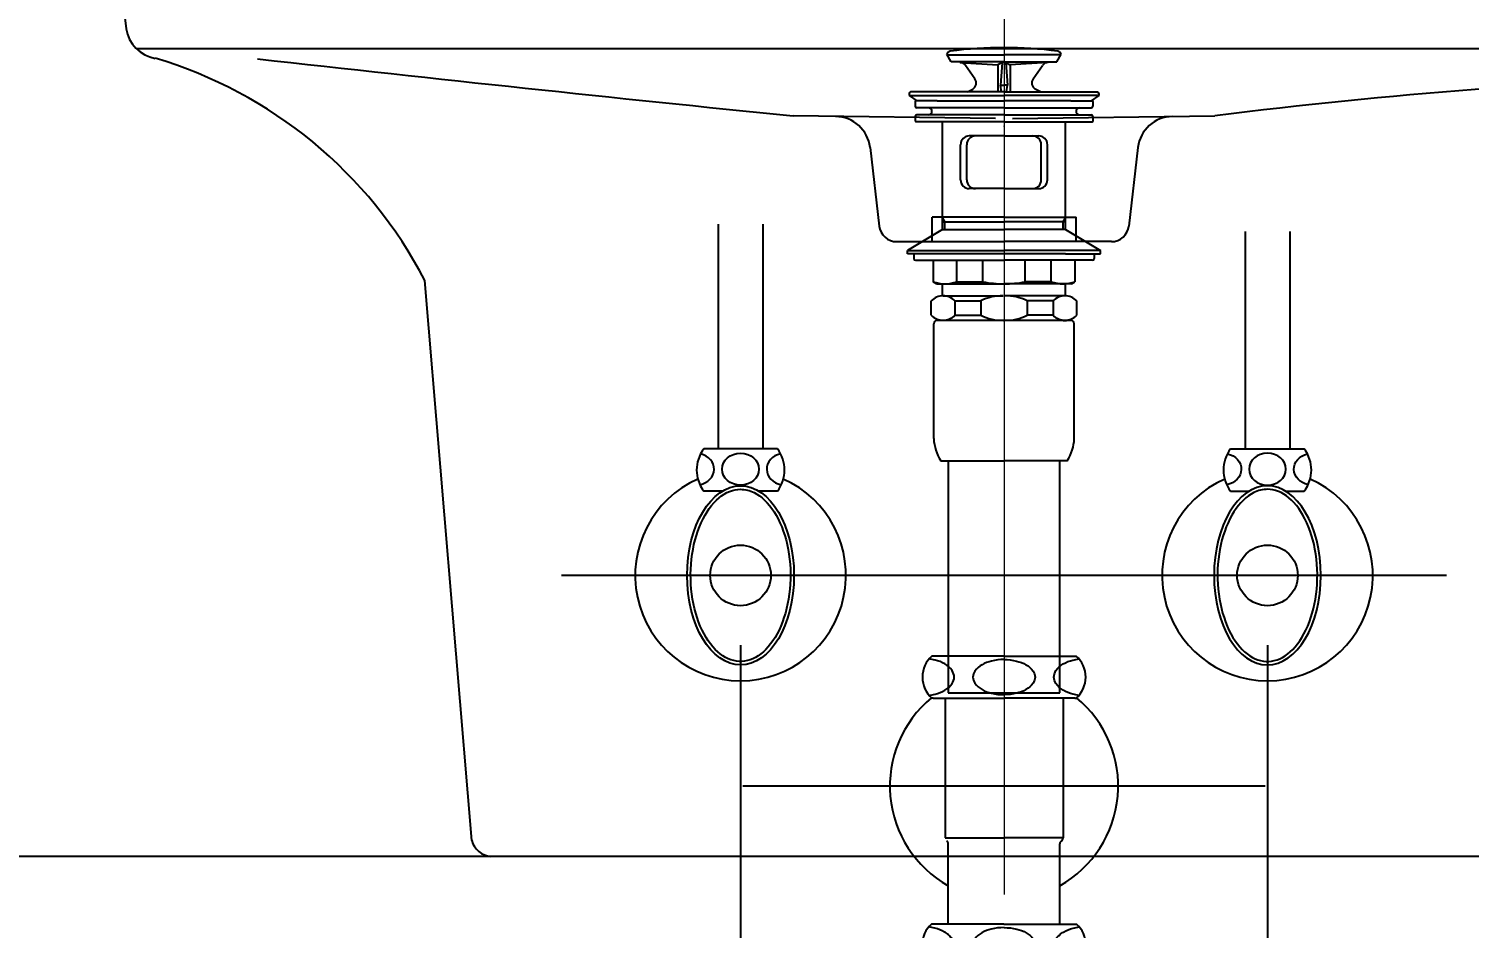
# Model space of a CAD drawing. Header units: millimetres. Extents: x 14558 to 16983, y -260 to 3171.
# Drawn here: x 15152.7 to 15562.7, y 1067.6 to 1323.6 of the extents above; entities that cross this region are included whole.
import ezdxf
from ezdxf.lldxf.tags import DXFTag

# ---------------------------------------------------------------- set-up
doc = ezdxf.new("R2010")
doc.units = ezdxf.units.MM
doc.header["$LTSCALE"] = 0.2
for name, color, linetype in [('1', 2, 'CENTER'), ('2', 2, 'HIDDEN'), ('3', 3, 'Continuous'), ('4', 4, 'Continuous'), ('6', 6, 'Continuous'), ('7', 7, 'Continuous'), ('CENTER', 2, 'CENTER')]:
    doc.layers.add(name, color=color, linetype=linetype)
doc.styles.add('h', font='', dxfattribs={"height": 28})
doc.styles.get("Standard").update_dxf_attribs({"font": 'ISOCP.SHX', "bigfont": 'WHGTXT.SHX'})
doc.styles.get('h').set_extended_font_data('Haansoft Batang')
tags = doc.linetypes.add('CENTER', pattern=[50.8, 31.75, -6.35, 6.35, -6.35]).pattern_tags.tags
tags[10:11] = [DXFTag(74, 4), DXFTag(75, 0), DXFTag(340, '0'), DXFTag(46, 1.0), DXFTag(50, 0.0), DXFTag(44, 0.0), DXFTag(45, 0.0)]
tags[8:9] = [DXFTag(74, 4), DXFTag(75, 0), DXFTag(340, '0'), DXFTag(46, 1.0), DXFTag(50, 0.0), DXFTag(44, 0.0), DXFTag(45, 0.0)]
tags[6:7] = [DXFTag(74, 4), DXFTag(75, 0), DXFTag(340, '0'), DXFTag(46, 1.0), DXFTag(50, 0.0), DXFTag(44, 0.0), DXFTag(45, 0.0)]
tags[4:5] = [DXFTag(74, 4), DXFTag(75, 0), DXFTag(340, '0'), DXFTag(46, 1.0), DXFTag(50, 0.0), DXFTag(44, 0.0), DXFTag(45, 0.0)]
tags = doc.linetypes.add('HIDDEN', pattern=[9.525, 6.35, -3.175]).pattern_tags.tags
tags[6:7] = [DXFTag(74, 4), DXFTag(75, 0), DXFTag(340, '0'), DXFTag(46, 1.0), DXFTag(50, 0.0), DXFTag(44, 0.0), DXFTag(45, 0.0)]
tags[4:5] = [DXFTag(74, 4), DXFTag(75, 0), DXFTag(340, '0'), DXFTag(46, 1.0), DXFTag(50, 0.0), DXFTag(44, 0.0), DXFTag(45, 0.0)]
doc.dimstyles.new('AM_ISO', dxfattribs={"dimtxt": 28, "dimasz": 24, "dimexe": 10, "dimexo": 0, "dimgap": 10, "dimtad": 1, "dimdec": 0, "dimdsep": 46, "dimtxsty": 'h', "dimcen": -5, "dimclrd": 256, "dimclre": 256, "dimclrt": 256, "dimadec": 0, "dimazin": 2, "dimtp": 0.1, "dimtm": 0.1, "dimtfac": 0.71, "dimtdec": 0, "dimtmove": 0, "dimatfit": 3, "dimfxl": 0, "dimlwd": -1, "dimlwe": -1, "dimarcsym": 0})

# ---------------------------------------------------------------- blocks, each defined once
blk = doc.blocks.new('A$C0AD15609')
at = {"layer": '1', "color": 0}
blk.add_line((148.65, 110.05), (0, 110.05), dxfattribs=at)
at = {"layer": '4', "color": 0}
for p, q in [((58.08, 147.09), (53.78, 147.09)), ((74.33, 147.09), (58.08, 147.09)), ((74.33, 147.09), (90.58, 147.09)), ((90.58, 147.09), (94.87, 147.09)), ((54.18, 135.09), (53.78, 135.09)), ((54.18, 135.09), (74.33, 135.09)), ((57.53, 135.09), (57.53, 95.31)), ((94.48, 135.09), (74.33, 135.09)), ((91.13, 135.09), (91.13, 95.31)), ((94.48, 135.09), (94.87, 135.09)), ((57.53, 95.31), (74.33, 95.31)), ((91.13, 95.31), (74.33, 95.31)), ((58.45, 70.79), (58.45, 93.67)), ((90.2, 70.79), (90.2, 93.67)), ((58.45, 70.79), (53.71, 70.79)), ((74.25, 70.79), (58.45, 70.79)), ((74.25, 70.79), (74.33, 70.79)), ((74.4, 70.79), (74.33, 70.79)), ((74.4, 70.79), (90.2, 70.79)), ((90.2, 70.79), (94.94, 70.79)), ((53.71, 58.79), (58.45, 58.79)), ((58.45, 58.79), (74.25, 58.79)), ((58.45, 58.79), (58.45, 17.71)), ((90.2, 58.79), (74.4, 58.79)), ((90.2, 58.79), (90.2, 17.71)), ((90.2, 58.79), (94.94, 58.79))]:
    blk.add_line(p, q, dxfattribs=at)
for points in [[(60.13, 141.09, 0.155217), (59.54, 142.95, 0.106747), (57.48, 144.84, 0.073043), (54.71, 145.96, 0.028511), (52.98, 146.27, 0.059523)], [(74.33, 146.09, 0.057537), (70.77, 145.68, 0.071219), (68.07, 144.63, 0.106373), (66.04, 142.83, 0.159483)], [(74.33, 146.09, -0.057537), (77.88, 145.68, -0.071219), (80.58, 144.63, -0.106373), (82.61, 142.83, -0.159483)], [(88.52, 141.09, -0.155217), (89.11, 142.95, -0.106747), (91.17, 144.84, -0.073043), (93.94, 145.96, -0.028511), (95.67, 146.27, -0.059523)], [(52.98, 135.91, 0.028511), (54.71, 136.23, 0.073043), (57.48, 137.34, 0.106747), (59.54, 139.24, 0.155217), (60.13, 141.09, 0.155217)], [(66.04, 142.83, 0.32729), (66.04, 139.35, 0.106373), (68.07, 137.56, 0.071219), (70.77, 136.5, 0.057537), (74.33, 136.09, 0.057537)], [(82.61, 142.83, -0.32729), (82.61, 139.35, -0.106373), (80.58, 137.56, -0.071219), (77.88, 136.5, -0.057537), (74.33, 136.09, -0.057537)], [(95.67, 135.91, -0.028511), (93.94, 136.23, -0.073043), (91.17, 137.34, -0.106747), (89.11, 139.24, -0.155217), (88.52, 141.09, -0.155217)], [(58.45, 67.78, 0.049056), (57.4, 68.54, 0.073043), (54.63, 69.66, 0.028511), (52.9, 69.97)], [(74.33, 69.79, 0.05879), (70.69, 69.38, 0.071219), (67.99, 68.33, 0.106373), (65.97, 66.53, 0.159483)], [(74.33, 69.79, -0.05879), (77.96, 69.38, -0.071219), (80.66, 68.33, -0.106373), (82.68, 66.53, -0.159483)], [(90.2, 67.78, -0.049056), (91.25, 68.54, -0.073043), (94.02, 69.66, -0.028511), (95.75, 69.97)], [(60.05, 64.79, 0.155217), (59.46, 66.65, 0.054411), (58.51, 67.72, 0.054411)], [(65.97, 66.53, 0.32729), (65.97, 63.05, 0.106373), (67.99, 61.26, 0.071219), (70.69, 60.2, 0.057537), (74.25, 59.79, 0.057537)], [(82.68, 66.53, -0.32729), (82.68, 63.05, -0.106373), (80.66, 61.26, -0.071219), (77.96, 60.2, -0.057537), (74.4, 59.79, -0.057537)], [(88.6, 64.79, -0.155217), (89.19, 66.65, -0.05495), (90.15, 67.73, -0.05495)], [(52.9, 59.61, 0.028511), (54.63, 59.93, 0.073043), (57.4, 61.04, 0.049056), (58.45, 61.81, 0.049056)], [(58.51, 61.86, 0.054321), (59.46, 62.94, 0.155217), (60.05, 64.79)], [(90.14, 61.86, -0.054539), (89.19, 62.94, -0.155217), (88.6, 64.79)], [(95.75, 59.61, -0.028511), (94.02, 59.93, -0.073043), (91.25, 61.04, -0.049056), (90.2, 61.81, -0.049056)]]:
    blk.add_lwpolyline(points, format="xyb", dxfattribs=at)
for centre, radius, start, end in [((59.08, 141.09), 8, 131.4096, 228.5904), ((89.58, 141.09), 8, 311.4096, 48.5904), ((74.33, 110.09), 32.5, 129.4471, 240.7605), ((74.33, 110.09), 32.5, 299.2395, 50.5529), ((57.53, 93.67), 0.925, 0, 58.7026), ((91.13, 93.67), 0.925, 121.2974, 180), ((90.13, 95.31), 1, 301.2974, 0), ((59, 64.79), 8, 131.4096, 228.5904), ((89.65, 64.79), 8, 311.4096, 48.5904), ((74.33, 15.72), 16, 172.8334, 7.1666), ((74.33, 15.72), 16, 172.8334, 180)]:
    blk.add_arc(centre, radius, start, end, dxfattribs=at)
blk = doc.blocks.new('A$C6F841AA5')
at = {"layer": '6', "color": 0}
for p, q in [((44.65, 130), (44.65, 66)), ((57.35, 130), (57.35, 66)), ((194.65, 127.88), (194.65, 66)), ((207.35, 127.9), (207.35, 66)), ((57.35, 66), (40.5, 66)), ((61.5, 66), (57.35, 66)), ((190.5, 66), (194.65, 66)), ((194.65, 66), (211.5, 66)), ((45.86, 54), (40.5, 54)), ((61.5, 54), (56.14, 54)), ((190.5, 54), (195.86, 54)), ((206.14, 54), (211.5, 54))]:
    blk.add_line(p, q, dxfattribs=at)
for centre in [(51, 30), (201, 30)]:
    blk.add_circle(centre, 8.62, dxfattribs=at)
for centre, radius, start, end in [((48.5, 60), 10, 143.1301, 216.8699), ((53.5, 60), 10, 323.1301, 36.8699), ((198.5, 60), 10, 143.1301, 216.8699), ((203.5, 60), 10, 323.1301, 36.8699), ((51, 30), 30, 113.9173, 66.0827), ((201, 30), 30, 113.9173, 66.0827)]:
    blk.add_arc(centre, radius, start, end, dxfattribs=at)
for centre, major_axis, start_param, end_param in [((38.23, 60.23), (-5.23, 0), 1.800504, 4.443058), ((63.68, 60.23), (5.23, 0), 1.824119, 4.49897)]:
    blk.add_ellipse(centre, major_axis=major_axis, ratio=0.866391, start_param=start_param, end_param=end_param, dxfattribs=at)
for centre, major_axis, ratio in [((51, 60.23), (5.23, 0), 0.866391), ((51, 30), (0, 25.5), 0.596529)]:
    blk.add_ellipse(centre, major_axis=major_axis, ratio=ratio, dxfattribs=at)
at = {"layer": '6', "color": 0, "extrusion": (0, 0, -1)}
for centre, major_axis, start_param, end_param in [((188.32, 60.23), (-5.23, 0), 1.824119, 4.49897), ((213.77, 60.23), (5.23, 0), 1.800504, 4.443058)]:
    blk.add_ellipse(centre, major_axis=major_axis, ratio=0.866391, start_param=start_param, end_param=end_param, dxfattribs=at)
for centre, major_axis, ratio in [((201, 60.23), (-5.23, 0), 0.866391), ((201, 30), (0, 25.5), 0.596529)]:
    blk.add_ellipse(centre, major_axis=major_axis, ratio=ratio, dxfattribs=at)
at = {"layer": '6', "color": 0}
for points in [[(51, 54.5), (48.92, 54.5), (46.82, 53.69), (42.92, 50.45), (41.15, 48.01), (38.43, 41.98), (37.47, 38.4), (36.62, 30.88), (36.72, 26.95), (37.96, 19.6), (39.09, 16.17), (42.1, 10.58), (43.98, 8.43), (47.98, 5.78), (50.09, 5.28), (54.24, 5.89), (56.33, 7.01), (60.08, 10.84), (61.73, 13.54), (64.14, 19.97), (64.9, 23.67), (65.37, 31.29), (65.06, 35.19), (63.46, 42.33), (62.16, 45.57), (58.89, 50.67), (56.93, 52.53), (53.61, 54.19), (52.3, 54.5), (51, 54.5)], [(201, 54.5), (203.08, 54.5), (205.18, 53.69), (209.08, 50.45), (210.85, 48.01), (213.57, 41.98), (214.53, 38.4), (215.38, 30.88), (215.28, 26.95), (214.04, 19.6), (212.91, 16.17), (209.9, 10.58), (208.02, 8.43), (204.02, 5.78), (201.91, 5.28), (197.76, 5.89), (195.67, 7.01), (191.92, 10.84), (190.27, 13.54), (187.86, 19.97), (187.1, 23.67), (186.63, 31.29), (186.94, 35.19), (188.54, 42.33), (189.84, 45.57), (193.11, 50.67), (195.07, 52.53), (198.39, 54.19), (199.7, 54.5), (201, 54.5)]]:
    blk.add_open_spline(points, degree=3, knots=[0, 0, 0, 0, 0.46111, 0.46111, 0.922219, 0.922219, 1.383329, 1.383329, 1.844439, 1.844439, 2.305549, 2.305549, 2.766658, 2.766658, 3.227768, 3.227768, 3.688878, 3.688878, 4.149988, 4.149988, 4.611097, 4.611097, 5.072207, 5.072207, 5.533317, 5.533317, 5.994427, 5.994427, 6.283185, 6.283185, 6.283185, 6.283185], dxfattribs=at)
at = {"layer": 'CENTER', "color": 0, "linetype": 'CENTER', "ltscale": 2}
blk.add_line((252, 30), (0, 30), dxfattribs=at)
blk = doc.blocks.new('*D63')
at = {"layer": '3', "color": 0}
for p, q in [((15355.3, 1148.16), (15355.3, 924.88)), ((15505.3, 1148.16), (15505.3, 924.88)), ((15481.3, 934.88), (15379.3, 934.88))]:
    blk.add_line(p, q, dxfattribs=at)
for points in [[(15379.3, 938.88), (15379.3, 930.88), (15355.3, 934.88)], [(15481.3, 938.88), (15481.3, 930.88), (15505.3, 934.88)]]:
    blk.add_solid(points, dxfattribs=at)
at = {"layer": 'Defpoints', "color": 0}
for p in [(15355.3, 1148.16), (15505.3, 1148.16), (15355.3, 934.88)]:
    blk.add_point(p, dxfattribs=at)
at = {"layer": '3', "color": 0, "insert": (15434.56, 959.88), "char_height": 40, "attachment_point": 5}
blk.add_mtext('{\\H0.75x;150}', dxfattribs=at)
blk = doc.blocks.new('*D66')
at = {"layer": '3', "color": 0}
for p, q in [((15165.49, 1448.03), (15002.92, 1448.03)), ((15012.92, 1424.03), (15012.92, 1112.03)), ((15284.22, 1088.03), (15002.92, 1088.03))]:
    blk.add_line(p, q, dxfattribs=at)
for points in [[(15008.92, 1424.03), (15016.92, 1424.03), (15012.92, 1448.03)], [(15008.92, 1112.03), (15016.92, 1112.03), (15012.92, 1088.03)]]:
    blk.add_solid(points, dxfattribs=at)
at = {"layer": 'Defpoints', "color": 0}
for p in [(15165.49, 1448.03, 25.26), (15012.92, 1088.03), (15284.22, 1088.03)]:
    blk.add_point(p, dxfattribs=at)
at = {"layer": '3', "color": 0, "insert": (14987.92, 1268.03), "char_height": 40, "attachment_point": 5, "rotation": 90}
blk.add_mtext('{\\H0.75x;360}', dxfattribs=at)
blk = doc.blocks.new('A$C1E9B2AF7')
at = {"layer": '2', "color": 0}
for p, q in [((168.39, 35.02), (110.78, 35.79)), ((173.18, 35.02), (230.8, 35.79)), ((132.65, 26.8), (135.27, 4.42)), ((208.92, 26.8), (206.3, 4.42)), ((170.79, 7), (150.29, 7)), ((150.29, 0), (150.29, 7)), ((170.79, 7), (191.29, 7)), ((191.29, 0), (191.29, 7)), ((140.24, 0), (150.29, 0)), ((150.29, 0), (170.79, 0)), ((191.29, 0), (170.79, 0)), ((201.34, 0), (191.29, 0))]:
    blk.add_line(p, q, dxfattribs=at)
for centre, radius, start, end in [((1547.21, 14258.37), 14294.93, 263.617924, 264.232876), ((422.15, -1482.56), 1530.37, 91.60417, 97.18292), ((122.72, 25.63), 10, 6.6755, 89.2256), ((218.85, 25.63), 10, 90.7744, 173.3245), ((140.24, 5), 5, 186.6755, 270), ((201.34, 5), 5, 270, 353.3245)]:
    blk.add_arc(centre, radius, start, end, dxfattribs=at)

msp = doc.modelspace()

# ---------------------------------------------------------------- linework, layer by layer
at = {"color": 0, "linetype": 'CENTER', "lineweight": 0, "ltscale": 2}
msp.add_line((15430.3, 1466.28, 30.74), (15430.3, 1077.16, 11.02), dxfattribs=at)
for p, q in [((15165.32, 1444.59, 53.19), (15180.42, 1323.61, 25.26)), ((15183.21, 1318.03, 25.26), (15677.4, 1318.03, 25.26)), ((15278.82, 1092.58, 50.52), (15265.43, 1251.95, 25.26)), ((15576.39, 1088.03), (15284.22, 1088.03))]:
    msp.add_line(p, q)
for centre, radius, start, end in [((15190.31, 1325.07, 25.26), 10, 188.4144, 260.4882), ((15152.63, 1193.28, 25.26), 127.15, 27.4785, 73.5375), ((15284.57, 1093.93, 50.52), 5.9, 193.2004, 266.6138)]:
    msp.add_arc(centre, radius, start, end)
at = {"layer": '3', "color": 0}
for p, q in [((15415.3, 1314.23, 25.26), (15414.07, 1316.36, 25.26)), ((15445.3, 1314.23, 25.26), (15446.54, 1316.36, 25.26)), ((15414.19, 1316.16, 25.26), (15430.3, 1316.16, 25.26)), ((15430.3, 1314.23, 25.26), (15415.3, 1314.23, 25.26)), ((15417.82, 1314.04, 25.26), (15428.55, 1313.34, 25.26)), ((15422.03, 1309.35, 25.26), (15419.31, 1313.2, 25.26)), ((15430.3, 1314.23, 25.26), (15428.55, 1313.34, 25.26)), ((15428.55, 1313.34, 25.26), (15428.55, 1305.63, 25.26)), ((15429.79, 1313.97, 25.26), (15429.35, 1307.56, 25.26)), ((15446.42, 1316.16, 25.26), (15430.3, 1316.16, 25.26)), ((15430.3, 1314.23, 25.26), (15445.3, 1314.23, 25.26)), ((15430.3, 1314.23, 25.26), (15432.05, 1313.34, 25.26)), ((15430.82, 1313.97, 25.26), (15431.25, 1307.56, 25.26)), ((15442.79, 1314.04, 25.26), (15432.05, 1313.34, 25.26)), ((15432.05, 1313.34, 25.26), (15432.05, 1305.63, 25.26)), ((15438.58, 1309.35, 25.26), (15441.3, 1313.2, 25.26)), ((15403.3, 1305.23, 25.26), (15403.3, 1304.63, 25.26)), ((15403.3, 1304.63, 25.26), (15430.3, 1304.63, 25.26)), ((15403.3, 1304.63, 25.26), (15405.45, 1303.13, 25.26)), ((15413, 1305.63, 25.26), (15403.7, 1305.63, 25.26)), ((15430.3, 1305.63, 25.26), (15413, 1305.63, 25.26)), ((15419.95, 1305.63, 25.26), (15421.39, 1306.46, 25.26)), ((15429.56, 1305.63, 25.26), (15429.35, 1307.58, 25.26)), ((15429.35, 1307.58, 25.26), (15430.3, 1307.58, 25.26)), ((15431.25, 1307.58, 25.26), (15430.3, 1307.58, 25.26)), ((15430.3, 1305.63, 25.26), (15447.6, 1305.63, 25.26)), ((15457.3, 1304.63, 25.26), (15430.3, 1304.63, 25.26)), ((15431.05, 1305.63, 25.26), (15431.25, 1307.58, 25.26)), ((15440.66, 1305.63, 25.26), (15439.21, 1306.46, 25.26)), ((15447.6, 1305.63, 25.26), (15456.9, 1305.63, 25.26)), ((15457.3, 1304.63, 25.26), (15455.16, 1303.13, 25.26)), ((15457.3, 1305.23, 25.26), (15457.3, 1304.63, 25.26)), ((15405, 1302.93, 25.26), (15405, 1301.63, 25.26)), ((15411.3, 1303.13, 25.26), (15405.2, 1303.13, 25.26)), ((15430.3, 1301.13, 25.26), (15405.5, 1301.13, 25.26)), ((15411.3, 1303.13, 25.26), (15430.3, 1303.13, 25.26)), ((15449.3, 1303.13, 25.26), (15430.3, 1303.13, 25.26)), ((15430.3, 1301.13, 25.26), (15455.11, 1301.13, 25.26)), ((15449.3, 1303.13, 25.26), (15455.41, 1303.13, 25.26)), ((15455.61, 1302.93, 25.26), (15455.61, 1301.63, 25.26)), ((15405, 1298.63, 25.26), (15405, 1297.33, 25.26)), ((15430.3, 1297.13, 25.26), (15405.2, 1297.13, 25.26)), ((15430.3, 1299.13, 25.26), (15405.5, 1299.13, 25.26)), ((15412.8, 1266.53, 25.26), (15412.8, 1297.13, 25.26)), ((15430.3, 1299.13, 25.26), (15455.11, 1299.13, 25.26)), ((15430.3, 1297.13, 25.26), (15455.41, 1297.13, 25.26)), ((15447.8, 1266.53, 25.26), (15447.8, 1297.13, 25.26)), ((15455.61, 1298.63, 25.26), (15455.61, 1297.33, 25.26)), ((15430.3, 1293.13, 25.26), (15420.43, 1293.13, 25.26)), ((15430.3, 1293.13, 25.26), (15440.18, 1293.13, 25.26)), ((15417.93, 1280.63, 25.26), (15417.93, 1290.63, 25.26)), ((15419.7, 1280.63, 25.26), (15419.7, 1290.63, 25.26)), ((15440.91, 1280.63, 25.26), (15440.91, 1290.63, 25.26)), ((15442.68, 1280.63, 25.26), (15442.68, 1290.63, 25.26)), ((15430.3, 1278.13, 25.26), (15420.43, 1278.13, 25.26)), ((15430.3, 1278.13, 25.26), (15440.18, 1278.13, 25.26)), ((15413.5, 1268.63, 25.26), (15412.8, 1269.84, 25.26)), ((15412.8, 1268.63, 25.26), (15430.3, 1268.63, 25.26)), ((15413.5, 1266.53, 25.26), (15413.5, 1268.63, 25.26)), ((15447.8, 1268.63, 25.26), (15430.3, 1268.63, 25.26)), ((15447.1, 1268.63, 25.26), (15447.8, 1269.84, 25.26)), ((15447.1, 1266.53, 25.26), (15447.1, 1268.63, 25.26)), ((15412.8, 1266.53, 25.26), (15402.8, 1260.53, 25.26)), ((15412.8, 1266.53, 25.26), (15430.3, 1266.53, 25.26)), ((15447.8, 1266.53, 25.26), (15430.3, 1266.53, 25.26)), ((15447.8, 1266.53, 25.26), (15457.8, 1260.53, 25.26)), ((15402.8, 1260.53, 25.26), (15430.3, 1260.53, 25.26)), ((15402.8, 1259.53, 25.26), (15402.8, 1260.53, 25.26)), ((15412.8, 1259.53, 25.26), (15402.8, 1259.53, 25.26)), ((15404.61, 1259.53, 25.26), (15404.61, 1258.23, 25.26)), ((15447.8, 1259.53, 25.26), (15412.8, 1259.53, 25.26)), ((15457.8, 1260.53, 25.26), (15430.3, 1260.53, 25.26)), ((15447.8, 1259.53, 25.26), (15457.8, 1259.53, 25.26)), ((15456, 1259.53, 25.26), (15456, 1258.23, 25.26)), ((15457.8, 1259.53, 25.26), (15457.8, 1260.53, 25.26)), ((15405.11, 1257.73, 25.26), (15410.11, 1257.73, 25.26)), ((15410.11, 1257.73, 25.26), (15430.3, 1257.73, 25.26)), ((15410.11, 1257.73, 25.26), (15410.11, 1251.61, 25.26)), ((15416.89, 1251.61, 25.26), (15416.89, 1257.73, 25.26)), ((15424.29, 1251.61, 25.26), (15424.29, 1257.73, 25.26)), ((15450.5, 1257.73, 25.26), (15430.3, 1257.73, 25.26)), ((15436.32, 1251.61, 25.26), (15436.32, 1257.73, 25.26)), ((15443.72, 1251.61, 25.26), (15443.72, 1257.73, 25.26)), ((15450.5, 1257.73, 25.26), (15450.5, 1251.61, 25.26)), ((15455.5, 1257.73, 25.26), (15450.5, 1257.73, 25.26)), ((15411.11, 1251.03, 25.26), (15410.11, 1251.61, 25.26)), ((15411.11, 1251.03, 25.26), (15412.51, 1251.03, 25.26)), ((15412.51, 1251.03, 25.26), (15430.3, 1251.03, 25.26)), ((15412.8, 1247.62, 25.26), (15412.8, 1251.03, 25.26)), ((15416.89, 1251.61, 25.26), (15424.29, 1251.61, 25.26)), ((15448.1, 1251.03, 25.26), (15430.3, 1251.03, 25.26)), ((15443.72, 1251.61, 25.26), (15436.32, 1251.61, 25.26)), ((15447.8, 1247.62, 25.26), (15447.8, 1251.03, 25.26)), ((15449.5, 1251.03, 25.26), (15448.1, 1251.03, 25.26)), ((15449.5, 1251.03, 25.26), (15450.5, 1251.61, 25.26)), ((15412.95, 1247.63, 25.26), (15430.06, 1247.63, 25.26)), ((15447.66, 1247.63, 25.26), (15430.55, 1247.63, 25.26)), ((15409.56, 1242.07, 25.26), (15409.56, 1246.18, 25.26)), ((15416.33, 1246.18, 25.26), (15423.74, 1246.18, 25.26)), ((15416.33, 1246.18, 25.26), (15416.33, 1242.07, 25.26)), ((15423.74, 1246.18, 25.26), (15423.74, 1242.07, 25.26)), ((15436.87, 1246.18, 25.26), (15436.87, 1242.07, 25.26)), ((15444.27, 1246.18, 25.26), (15436.87, 1246.18, 25.26)), ((15444.27, 1246.18, 25.26), (15444.27, 1242.07, 25.26)), ((15451.05, 1242.07, 25.26), (15451.05, 1246.18, 25.26)), ((15410.3, 1207.03, 25.26), (15410.3, 1239.63, 25.26)), ((15430.3, 1240.63, 25.26), (15411.3, 1240.63, 25.26)), ((15416.33, 1242.07, 25.26), (15423.74, 1242.07, 25.26)), ((15447.66, 1240.63, 25.26), (15430.3, 1240.63, 25.26)), ((15444.27, 1242.07, 25.26), (15436.87, 1242.07, 25.26)), ((15447.1, 1240.63, 25.26), (15447.66, 1240.63, 25.26)), ((15447.66, 1240.63, 25.26), (15448.06, 1240.63, 25.26)), ((15449.3, 1240.63, 25.26), (15447.8, 1240.63, 25.26)), ((15450.3, 1207.03, 25.26), (15450.3, 1239.63, 25.26)), ((15450.3, 1234.26, 25.26), (15450.3, 1239.63, 25.26)), ((15412.3, 1200.63, 25.26), (15430.3, 1200.63, 25.26)), ((15414.43, 1200.63, 25.26), (15414.43, 1134.63, 25.26)), ((15448.3, 1200.63, 25.26), (15430.3, 1200.63, 25.26)), ((15446.18, 1134.63, 25.26), (15446.18, 1200.63, 25.26)), ((15414.43, 1134.63, 25.26), (15446.18, 1134.63, 25.26))]:
    msp.add_line(p, q, dxfattribs=at)
for centre, radius, start, end in [((15415.15, 1316.16, 25.26), 1.1, 97.3204, 169.4262), ((15430.3, 1198.23, 25.26), 120, 90, 97.3204), ((15430.3, 1198.23, 25.26), 120, 82.6796, 90), ((15445.45, 1316.16, 25.26), 1.1, 10.5738, 82.6796), ((15417.68, 1312.05, 25.26), 2, 35.2023, 86.2618), ((15442.93, 1312.05, 25.26), 2, 93.7382, 144.7977), ((15420.39, 1308.2, 25.26), 2, 300, 35.2023), ((15440.21, 1308.2, 25.26), 2, 144.7977, 240), ((15403.7, 1305.23, 25.26), 0.4, 90, 180), ((15456.9, 1305.23, 25.26), 0.4, 0, 90), ((15405.2, 1302.93, 25.26), 0.2, 90, 180), ((15405.5, 1301.63, 25.26), 0.5, 180, 270), ((15408.8, 1300.13, 25.26), 1, 270, 90), ((15451.8, 1300.13, 25.26), 1, 90, 270), ((15455.11, 1301.63, 25.26), 0.5, 270, 0), ((15455.41, 1302.93, 25.26), 0.2, 0, 90), ((15405.5, 1298.63, 25.26), 0.5, 90, 180), ((15405.2, 1297.33, 25.26), 0.2, 180, 270), ((15455.11, 1298.63, 25.26), 0.5, 0, 90), ((15455.41, 1297.33, 25.26), 0.2, 270, 0), ((15420.43, 1290.63, 25.26), 2.5, 90, 180), ((15422.2, 1290.63, 25.26), 2.5, 90, 180), ((15438.41, 1290.63, 25.26), 2.5, 0, 90), ((15440.18, 1290.63, 25.26), 2.5, 0, 90), ((15420.43, 1280.63, 25.26), 2.5, 180, 270), ((15422.2, 1280.63, 25.26), 2.5, 180, 270), ((15438.41, 1280.63, 25.26), 2.5, 270, 0), ((15440.18, 1280.63, 25.26), 2.5, 270, 0), ((15405.11, 1258.23, 25.26), 0.5, 180, 270), ((15455.5, 1258.23, 25.26), 0.5, 270, 0), ((15413.5, 1261.21, 25.26), 10.18, 250.5679, 289.4321), ((15430.11, 1280.49, 25.26), 29.46, 258.5956, 270.3737), ((15430.5, 1280.49, 25.26), 29.46, 269.6263, 281.4044), ((15447.11, 1261.21, 25.26), 10.18, 250.5679, 289.4321), ((15412.95, 1242.92, 25.26), 4.7, 43.9409, 136.0591), ((15429.84, 1234.02, 25.26), 13.61, 89.0643, 116.6472), ((15430.77, 1234.02, 25.26), 13.61, 63.3528, 90.9357), ((15447.66, 1242.92, 25.26), 4.7, 43.9409, 136.0591), ((15412.95, 1245.34, 25.26), 4.7, 223.9409, 316.0591), ((15411.3, 1239.63, 25.26), 1, 90, 180), ((15429.84, 1254.23, 25.26), 13.61, 243.3528, 270.9357), ((15430.77, 1254.23, 25.26), 13.61, 269.0643, 296.6472), ((15447.66, 1245.34, 25.26), 4.7, 223.9409, 316.0591), ((15449.3, 1239.63, 25.26), 1, 0, 90), ((15423.29, 1207.57, 25.26), 13, 182.42, 212.3), ((15437.32, 1207.57, 25.26), 13, 327.7, 357.58)]:
    msp.add_arc(centre, radius, start, end, dxfattribs=at)
at = {"layer": '7', "color": 0, "extrusion": (0, 1, 0)}
for p, q in [((15430.3, 1295.87, 11.07), (15430.3, 1295.87, 471.07)), ((15430.3, 1295.87, 471.07), (15430.3, 1295.87, 11.07)), ((15430.3, 1295.87, 11.07), (15430.3, 1295.87, 471.07)), ((15430.3, 1295.87, 471.07), (15430.3, 1295.87, 11.07)), ((15430.3, 1295.87, 45.26), (15430.3, 1295.87, 25.26)), ((15430.3, 1295.87, 45.26), (15430.3, 1295.87, 25.26)), ((15430.3, 1295.87, 45.26), (15430.3, 1295.87, 25.26)), ((15430.3, 1295.87, 45.26), (15430.3, 1295.87, 25.26)), ((15430.3, 1295.87, 11.07), (15430.3, 1295.87, 11.07)), ((15430.3, 1295.87, 11.07), (15430.3, 1295.87, 11.07)), ((15430.3, 1295.87, 11.07), (15430.3, 1295.87, 11.07)), ((15430.3, 1295.87, 11.07), (15430.3, 1295.87, 11.07)), ((15430.3, 1295.87, 25.26), (15430.3, 1295.87, 11.07)), ((15430.3, 1295.87, 25.26), (15430.3, 1295.87, 11.07)), ((15430.3, 1295.87, 25.26), (15430.3, 1295.87, 11.07)), ((15430.3, 1295.87, 25.26), (15430.3, 1295.87, 11.07)), ((15430.3, 1295.87, 471.07), (15430.3, 1295.87, 471.07)), ((15430.3, 1295.87, 471.07), (15430.3, 1295.87, 471.07)), ((15430.3, 1295.87, 471.07), (15430.3, 1295.87, 471.07)), ((15430.3, 1295.87, 471.07), (15430.3, 1295.87, 471.07)), ((15430.3, 1295.87, 435.77), (15430.3, 1295.87, 471.07)), ((15430.3, 1295.87, 435.77), (15430.3, 1295.87, 471.07))]:
    msp.add_line(p, q, dxfattribs=at)
at = {"layer": '7', "color": 0}
for points, knots in [([(15430.3, 1295.87, 406.59), (15430.3, 1295.87, 345.27), (15430.3, 1295.87, 283.95), (15430.3, 1295.87, 163.5), (15430.3, 1295.87, 104.38), (15430.3, 1295.87, 45.26)], [0, 0, 0, 0, 0.509144, 0.509144, 1, 1, 1, 1]), ([(15430.3, 1295.87, 406.59), (15430.3, 1295.87, 345.27), (15430.3, 1295.87, 283.95), (15430.3, 1295.87, 163.5), (15430.3, 1295.87, 104.38), (15430.3, 1295.87, 45.26)], [0, 0, 0, 0, 0.509144, 0.509144, 1, 1, 1, 1]), ([(15430.3, 1295.87, 406.59), (15430.3, 1295.87, 345.27), (15430.3, 1295.87, 283.95), (15430.3, 1295.87, 163.5), (15430.3, 1295.87, 104.38), (15430.3, 1295.87, 45.26)], [0, 0, 0, 0, 0.509144, 0.509144, 1, 1, 1, 1]), ([(15430.3, 1295.87, 406.59), (15430.3, 1295.87, 345.27), (15430.3, 1295.87, 283.95), (15430.3, 1295.87, 163.5), (15430.3, 1295.87, 104.38), (15430.3, 1295.87, 45.26)], [0, 0, 0, 0, 0.509144, 0.509144, 1, 1, 1, 1]), ([(15430.3, 1295.87, 435.77), (15430.3, 1295.87, 435.77), (15430.3, 1295.87, 435.86), (15430.3, 1295.87, 436.24), (15430.3, 1295.87, 436.51), (15430.3, 1295.87, 436.82)], [0, 0, 0, 0, 0.535587, 0.535587, 1, 1, 1, 1]), ([(15430.3, 1295.87, 435.77), (15430.3, 1295.87, 435.77), (15430.3, 1295.87, 435.86), (15430.3, 1295.87, 436.24), (15430.3, 1295.87, 436.51), (15430.3, 1295.87, 436.82)], [0, 0, 0, 0, 0.535587, 0.535587, 1, 1, 1, 1]), ([(15430.3, 1295.87, 435.77), (15430.3, 1295.87, 435.77), (15430.3, 1295.87, 435.86), (15430.3, 1295.87, 436.24), (15430.3, 1295.87, 436.51), (15430.3, 1295.87, 436.82)], [0, 0, 0, 0, 0.535587, 0.535587, 1, 1, 1, 1]), ([(15430.3, 1295.87, 435.77), (15430.3, 1295.87, 435.77), (15430.3, 1295.87, 435.86), (15430.3, 1295.87, 436.24), (15430.3, 1295.87, 436.51), (15430.3, 1295.87, 436.82)], [0, 0, 0, 0, 0.535587, 0.535587, 1, 1, 1, 1]), ([(15430.3, 1295.87, 406.59), (15430.3, 1295.87, 410.6), (15430.3, 1295.87, 414.59), (15430.3, 1295.87, 421.9), (15430.3, 1295.87, 425.29), (15430.3, 1295.87, 430.88), (15430.3, 1295.87, 433.12), (15430.3, 1295.87, 436.11), (15430.3, 1295.87, 436.86), (15430.3, 1295.87, 436.82)], [0, 0, 0, 0, 0.25, 0.25, 0.5, 0.5, 0.75, 0.75, 1, 1, 1, 1]), ([(15430.3, 1295.87, 406.59), (15430.3, 1295.87, 410.6), (15430.3, 1295.87, 414.59), (15430.3, 1295.87, 421.9), (15430.3, 1295.87, 425.29), (15430.3, 1295.87, 430.88), (15430.3, 1295.87, 433.12), (15430.3, 1295.87, 436.11), (15430.3, 1295.87, 436.86), (15430.3, 1295.87, 436.82)], [0, 0, 0, 0, 0.25, 0.25, 0.5, 0.5, 0.75, 0.75, 1, 1, 1, 1]), ([(15430.3, 1295.87, 406.59), (15430.3, 1295.87, 410.6), (15430.3, 1295.87, 414.59), (15430.3, 1295.87, 421.9), (15430.3, 1295.87, 425.29), (15430.3, 1295.87, 430.88), (15430.3, 1295.87, 433.12), (15430.3, 1295.87, 436.11), (15430.3, 1295.87, 436.86), (15430.3, 1295.87, 436.82)], [0, 0, 0, 0, 0.25, 0.25, 0.5, 0.5, 0.75, 0.75, 1, 1, 1, 1]), ([(15430.3, 1295.87, 406.59), (15430.3, 1295.87, 410.6), (15430.3, 1295.87, 414.59), (15430.3, 1295.87, 421.9), (15430.3, 1295.87, 425.29), (15430.3, 1295.87, 430.88), (15430.3, 1295.87, 433.12), (15430.3, 1295.87, 436.11), (15430.3, 1295.87, 436.86), (15430.3, 1295.87, 436.82)], [0, 0, 0, 0, 0.25, 0.25, 0.5, 0.5, 0.75, 0.75, 1, 1, 1, 1])]:
    msp.add_open_spline(points, degree=3, knots=knots, dxfattribs=at)
for points, degree in [([(15430.3, 1295.87, 25.26), (15430.3, 1295.87, 25.26)], 1), ([(15430.3, 1295.87, 25.26), (15430.3, 1295.87, 25.26)], 1), ([(15430.3, 1295.87, 25.26), (15430.3, 1295.87, 25.26)], 1), ([(15430.3, 1295.87, 25.26), (15430.3, 1295.87, 25.26)], 1), ([(15430.3, 1295.87, 11.07), (15430.3, 1295.87, 15.8), (15430.3, 1295.87, 20.53), (15430.3, 1295.87, 25.26)], 3), ([(15430.3, 1295.87, 11.07), (15430.3, 1295.87, 15.8), (15430.3, 1295.87, 20.53), (15430.3, 1295.87, 25.26)], 3), ([(15430.3, 1295.87, 11.07), (15430.3, 1295.87, 15.8), (15430.3, 1295.87, 20.53), (15430.3, 1295.87, 25.26)], 3), ([(15430.3, 1295.87, 11.07), (15430.3, 1295.87, 15.8), (15430.3, 1295.87, 20.53), (15430.3, 1295.87, 25.26)], 3)]:
    msp.add_open_spline(points, degree=degree, dxfattribs=at)

# ---------------------------------------------------------------- block references
at = {"color": 0}
msp.add_blockref('A$C1E9B2AF7', (15259.52, 1263.03, 25.26), dxfattribs=at)
for name, p in [('A$C6F841AA5', (15304.3, 1138.03, 25.26)), ('A$C0AD15609', (15355.98, 997.98, 25.26))]:
    msp.add_blockref(name, p)

# ---------------------------------------------------------------- dimensions: what is measured, and where the dimension line sits
at = {"layer": '3', "color": 0}
dim = msp.add_linear_dim(base=(15012.92, 1088.03), p1=(15165.49, 1448.03, 25.26), p2=(15284.22, 1088.03), angle=90, text='{\\H0.75x;<>}', dimstyle='AM_ISO', override={"dimtxt": 40, "dimtxsty": 'Standard', "dimclrd": 0, "dimclre": 0, "dimclrt": 0}, dxfattribs=at)
dim.commit()
dim.dimension.update_dxf_attribs({"geometry": '*D66', "text_midpoint": (14987.92, 1268.03)})
dim = msp.add_linear_dim(base=(15355.3, 934.88, 25.26), p1=(15505.3, 1148.16, 25.26), p2=(15355.3, 1148.16, 25.26), text='{\\H0.75x;<>}', dimstyle='AM_ISO', override={"dimtxt": 40, "dimtxsty": 'Standard', "dimclrd": 0, "dimclre": 0, "dimclrt": 0}, dxfattribs=at)
dim.commit()
dim.dimension.update_dxf_attribs({"geometry": '*D63', "text_midpoint": (15434.56, 934.88, 25.26), "dimtype": 160})

doc.saveas('drawing.dxf')
